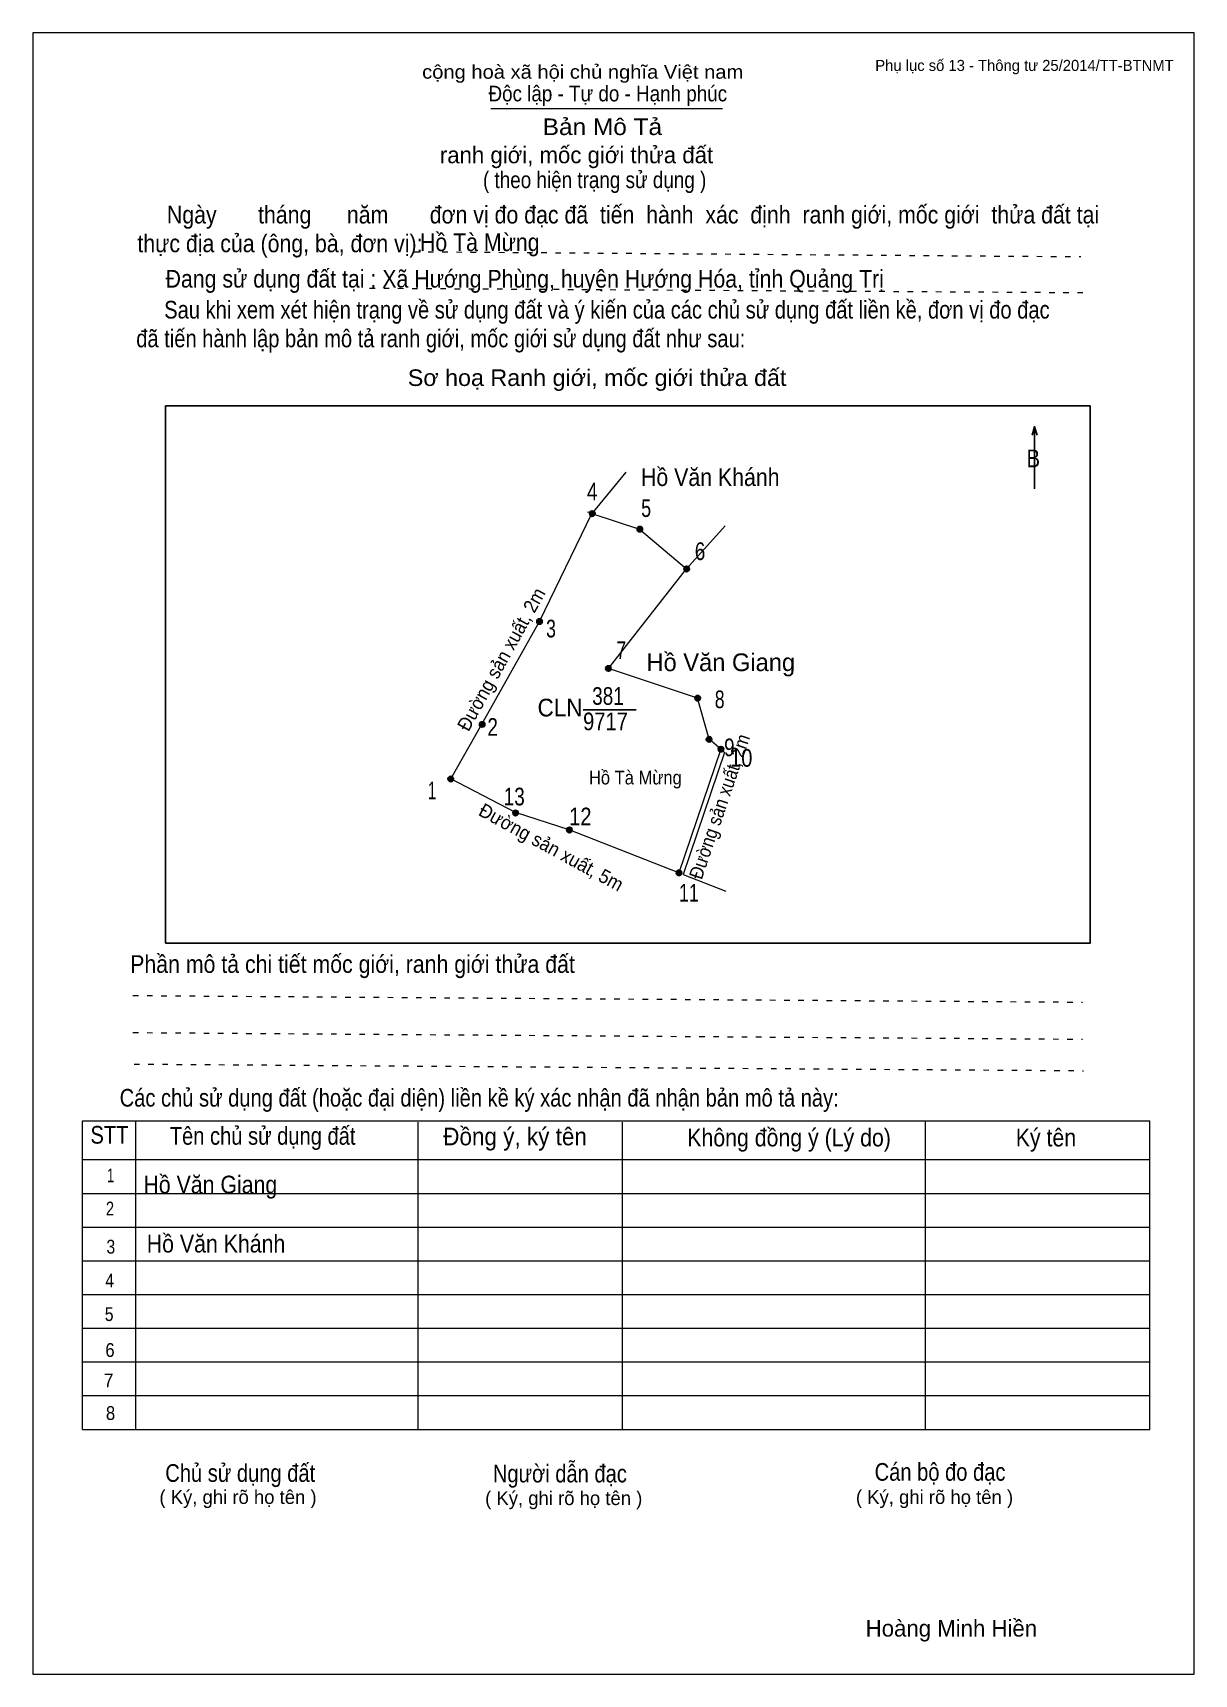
# Model space of a CAD drawing. Header units: centimetres. Extents: x 0 to 21, y 0 to 29.7.
import ezdxf
from ezdxf.enums import TextEntityAlignment as Align

# ---------------------------------------------------------------- set-up
doc = ezdxf.new("R2010")
doc.units = ezdxf.units.CM
doc.header["$LTSCALE"] = 0.13
doc.linetypes.add('DOTTED', pattern=[1.5, 0.3, -1.2])
for name, color, linetype, lineweight in [('1', 7, 'Continuous', 13), ('32', 7, 'Continuous', 25), ('33', 7, 'Continuous', 25), ('61', 7, 'Continuous', 13), ('62', 7, 'Continuous', 13)]:
    doc.layers.add(name, color=color, linetype=linetype, lineweight=lineweight)
for name, color, linetype in [('34', 7, 'Continuous'), ('45', 7, 'Continuous'), ('63', 7, 'Continuous')]:
    doc.layers.add(name, color=color, linetype=linetype)

msp = doc.modelspace()

# ---------------------------------------------------------------- hatches: boundary and pattern name
at = {"layer": '32'}
for points in [[(10.1663, 21.0002, 1), (10.0663, 21.0002, 1)], [(11.0255, 20.7196, 1), (10.9255, 20.7196, 1)], [(11.8727, 19.9994, 1), (11.7727, 19.9994, 1)], [(9.2115, 19.0488, 1), (9.1115, 19.0488, 1)], [(10.4577, 18.1986, 1), (10.3577, 18.1986, 1)], [(12.0718, 17.6606, 1), (11.9718, 17.6606, 1)], [(8.1759, 17.1851, 1), (8.0759, 17.1851, 1)], [(12.2787, 16.9156, 1), (12.1787, 16.9156, 1)], [(12.4931, 16.7368, 1), (12.3931, 16.7368, 1)], [(7.6069, 16.1988, 1), (7.5069, 16.1988, 1)], [(8.779, 15.5842, 1), (8.679, 15.5842, 1)], [(9.7528, 15.2766, 1), (9.6528, 15.2766, 1)], [(11.7349, 14.5002, 1), (11.6349, 14.5002, 1)]]:
    msp.add_hatch(color=256, dxfattribs=at).paths.add_polyline_path(points)

# ---------------------------------------------------------------- linework, layer by layer
at = {"layer": '1', "lineweight": 25}
msp.add_line((11.82, 20), (12.52, 20.78), dxfattribs=at)
at = {"layer": '1'}
msp.add_lwpolyline([(21, 0), (21, 29.7), (0, 29.7), (0, 0)], close=True, dxfattribs=at)
at = {"layer": '32'}
for centre in [(10.1163, 21.0002), (10.9755, 20.7196), (11.8227, 19.9994), (9.1615, 19.0488), (10.4077, 18.1986), (12.0218, 17.6606), (8.1259, 17.1851), (12.2287, 16.9156), (12.4431, 16.7368), (7.5569, 16.1988), (8.729, 15.5842), (9.7028, 15.2766), (11.6849, 14.5002)]:
    msp.add_circle(centre, 0.05, dxfattribs=at)
at = {"layer": '33'}
msp.add_line((9.95, 17.45), (10.91, 17.45), dxfattribs=at)
at = {"layer": '61'}
for points in [[(10.11, 21), (10.12, 21.01), (10.73, 21.75)], [(12.44, 16.74), (11.68, 14.5), (9.7, 15.28), (8.73, 15.59), (7.56, 16.2), (8.12, 17.19), (9.16, 19.05), (10.11, 21)], [(10.03, 21.03), (10.08, 21.02), (10.11, 21)], [(10.11, 21), (10.97, 20.72), (11.82, 20)], [(12.44, 16.74), (12.23, 16.92), (12.02, 17.66), (10.41, 18.2), (11.82, 20)], [(12.44, 16.74), (12.51, 16.68), (11.76, 14.47), (12.53, 14.17)]]:
    msp.add_lwpolyline(points, dxfattribs=at)
at = {"layer": '62'}
for p, q in [((8.28, 28.33), (12.47, 28.33)), ((0.9, 10.01), (20.2, 10.01)), ((0.9, 4.43), (0.9, 10.01)), ((1.86, 4.43), (1.86, 10.01)), ((6.97, 4.43), (6.97, 9.99)), ((10.66, 4.43), (10.66, 9.99)), ((16.14, 4.43), (16.14, 10.01)), ((20.2, 4.43), (20.2, 10.01)), ((0.9, 9.31), (20.2, 9.31)), ((0.9, 8.7), (20.2, 8.7)), ((0.9, 8.09), (20.2, 8.09)), ((0.9, 7.48), (20.2, 7.48)), ((0.9, 6.87), (20.2, 6.87)), ((0.9, 6.26), (20.2, 6.26)), ((0.9, 5.65), (20.2, 5.65)), ((0.9, 5.04), (20.2, 5.04)), ((0.9, 4.43), (20.2, 4.43))]:
    msp.add_line(p, q, dxfattribs=at)
at = {"layer": '62', "linetype": 'DOTTED'}
for p, q in [((6.89, 25.74), (18.95, 25.65)), ((6.09, 25.08), (19.04, 25)), ((1.81, 12.28), (18.98, 12.16)), ((1.81, 11.61), (18.98, 11.49)), ((1.83, 11.04), (19, 10.92))]:
    msp.add_line(p, q, dxfattribs=at)
at = {"layer": '62', "lineweight": 25}
for p, q in [((18.11, 22.58), (18.11, 21.45)), ((18.11, 22.57), (18.07, 22.42)), ((18.11, 22.57), (18.16, 22.42))]:
    msp.add_line(p, q, dxfattribs=at)
msp.add_lwpolyline([(2.4, 13.23), (19.12, 13.23), (19.12, 22.95), (2.4, 22.95)], close=True, dxfattribs=at)

# ---------------------------------------------------------------- texts
at = {"layer": '32'}
for s, width, p in [('4', 0.8, (10.115, 21.24)), ('5', 0.75, (11.09, 20.94)), ('6', 0.8, (12.065, 20.16)), ('3', 0.75, (9.37, 18.76)), ('7', 0.75, (10.64, 18.37)), ('8', 0.75, (12.42, 17.48)), ('2', 0.8, (8.315, 16.98)), ('9', 0.8, (12.595, 16.61)), ('10', 0.85, (12.81, 16.42)), ('1', 0.65, (7.22, 15.83)), ('13', 0.8, (8.705, 15.72)), ('12', 0.85, (9.9, 15.36)), ('11', 0.75, (11.865, 13.98))]:
    msp.add_text(s, height=0.32, dxfattribs=dict(at, width=width)).set_placement(p, align=Align.CENTER)
at = {"layer": '33'}
for s, width, p in [('Hồ Văn Khánh', 0.9, (12.25, 21.5)), ('381', 0.8, (10.4, 17.54)), ('9717', 0.85, (10.355, 17.08))]:
    msp.add_text(s, height=0.32, dxfattribs=dict(at, width=width)).set_placement(p, align=Align.CENTER)
msp.add_text('Hồ Văn Giang', height=0.32, dxfattribs=at).set_placement((12.44, 18.15), align=Align.CENTER)
at = {"layer": '33', "width": 0.95}
msp.add_text('CLN', height=0.32, dxfattribs=at).set_placement((9.94, 17.33), align=Align.RIGHT)
at = {"layer": '34', "width": 0.9}
for s, p in [('Hồ Tà Mừng', (7, 25.75)), ('Hồ Văn Giang', (2, 8.7)), ('Hồ Văn Khánh', (2.06, 7.63))]:
    msp.add_text(s, height=0.32, dxfattribs=at).set_placement(p)
at = {"layer": '45'}
for s, height, rotation, width, p in [('Đường sản xuất, 2m', 0.2483, 60.942, 0.95, (8.5794, 18.3047)), ('Đường sản xuất, 2m', 0.2483, 71.27, 0.9, (12.534, 15.6601)), ('Đường sản xuất, 5m', 0.25, 331.27, 0.95, (9.3149, 14.854))]:
    msp.add_text(s, height=height, rotation=rotation, dxfattribs=dict(at, width=width)).set_placement(p, align=Align.CENTER)
at = {"layer": '45', "width": 0.9}
msp.add_text('Hồ Tà Mừng', height=0.2483, dxfattribs=at).set_placement((10.895, 16.1), align=Align.CENTER)
at = {"layer": '62'}
for s, height, width, p in [('cộng hoà xã hội chủ nghĩa Việt nam', 0.2474, 1.1, (7.04, 28.87)), ('Độc lập - Tự do - Hạnh phúc', 0.2828, 0.9, (8.24, 28.46)), ('Bản Mô Tả', 0.3, 1.1, (9.22, 27.85)), ('( theo hiện trạng sử dụng )', 0.3, 0.85, (8.14, 26.89)), ('     Ngày       tháng      năm       đơn vị đo đạc đã  tiến  hành  xác  định  ranh giới, mốc giới  thửa đất tại ', 0.32, 0.9, (1.89, 26.25)), ('thực địa của (ông, bà, đơn vị): ', 0.32, 0.9, (1.89, 25.73)), ('Đang sử dụng đất tại : Xã Hướng Phùng, huyện Hướng Hóa, tỉnh Quảng Trị', 0.32, 0.9, (2.4, 25.09)), ('     Sau khi xem xét hiện trạng về sử dụng đất và ý kiến của các chủ sử dụng đất liền kề, đơn vị đo đạc ', 0.32, 0.85, (1.87, 24.53)), ('đã tiến hành lập bản mô tả ranh giới, mốc giới sử dụng đất như sau:', 0.32, 0.85, (1.87, 24.01)), ('Sơ hoạ Ranh giới, mốc giới thửa đất', 0.3, 1.05, (6.78, 23.31)), ('B', 0.32, 0.85, (17.97, 21.84)), ('Phần mô tả chi tiết mốc giới, ranh giới thửa đất ', 0.32, 0.9, (1.76, 12.69)), ('Các chủ sử dụng đất (hoặc đại diện) liền kề ký xác nhận đã nhận bản mô tả này:', 0.32, 0.85, (1.57, 10.27))]:
    msp.add_text(s, height=height, dxfattribs=dict(at, width=width)).set_placement(p)
msp.add_text('ranh giới, mốc giới thửa đất', height=0.3, dxfattribs=at).set_placement((7.36, 27.34))
for s, height, width, p in [('STT', 0.32, 0.85, (1.385, 9.6)), ('Tên chủ sử dụng đất', 0.32, 0.85, (4.155, 9.58)), ('Đồng ý, ký tên', 0.32, 0.95, (8.72, 9.57)), ('Không đồng ý (Lý do)', 0.32, 0.9, (13.675, 9.55)), ('Ký tên', 0.32, 0.9, (18.32, 9.55)), ('1', 0.25, 0.7, (1.405, 8.9)), ('2', 0.25, 0.8, (1.395, 8.3)), ('3', 0.25, 0.85, (1.41, 7.61)), ('4', 0.25, 0.85, (1.39, 7)), ('5', 0.25, 0.85, (1.38, 6.39)), ('6', 0.25, 0.9, (1.395, 5.74)), ('7', 0.25, 0.95, (1.37, 5.19)), ('8', 0.25, 0.9, (1.405, 4.6)), ('Người dẫn đạc', 0.32, 0.85, (9.53, 3.47)), ('Chủ sử dụng đất', 0.32, 0.85, (3.75, 3.48)), ('Cán bộ đo đạc', 0.32, 0.85, (16.405, 3.5))]:
    msp.add_text(s, height=height, dxfattribs=dict(at, width=width)).set_placement(p, align=Align.CENTER)
for p in [(3.71, 3.08), (9.6, 3.06), (16.305, 3.08)]:
    msp.add_text('( Ký, ghi rõ họ tên )', height=0.25, dxfattribs=at).set_placement(p, align=Align.CENTER)
at = {"layer": '63'}
msp.add_text('Phụ lục số 13 - Thông tư 25/2014/TT-BTNMT', height=0.2, dxfattribs=at).set_placement((20.63, 29.01), align=Align.RIGHT)
msp.add_text('Hoàng Minh Hiền', height=0.3, dxfattribs=at).set_placement((16.61, 0.68), align=Align.CENTER)

doc.saveas('drawing.dxf')
